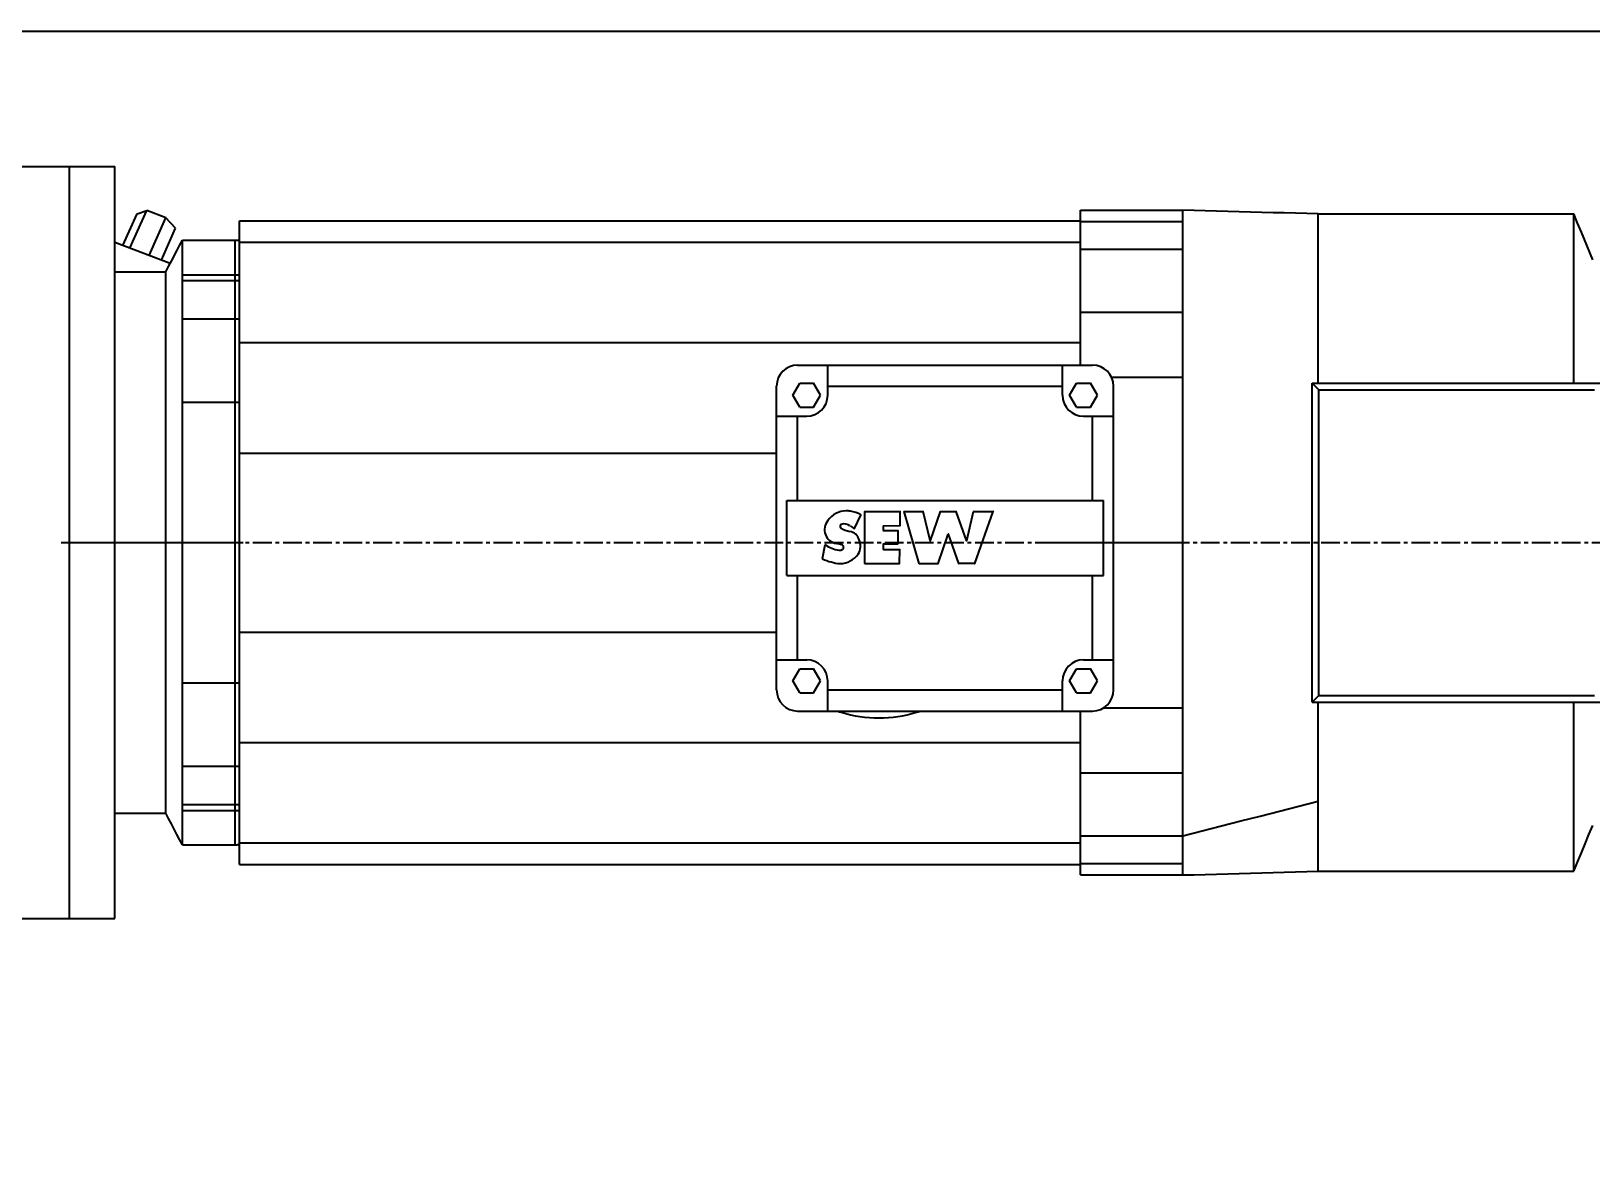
# Model space of a CAD drawing. Header units: inches. Extents: x -375 to 8535, y -477 to 12465.
# Drawn here: x 2068 to 2587, y 11181 to 11561 of the extents above; entities that cross this region are included whole.
import ezdxf

# ---------------------------------------------------------------- set-up
doc = ezdxf.new("R2010")
doc.units = ezdxf.units.IN
doc.header["$LTSCALE"] = 5
doc.linetypes.add('CENTER', pattern=[2, 1.25, -0.25, 0.25, -0.25])
doc.layers.add('1轮廓实线层', color=7, linetype='Continuous')
doc.styles.add('PC_TEXTSTYLE', font='isocp.shx', dxfattribs={"width": 0.8, "bigfont": 'hzfs.shx'})
doc.dimstyles.new('TH_GBDIM', dxfattribs={"dimscale": 15, "dimtxt": 3, "dimasz": 2.5, "dimexe": 1.25, "dimexo": 0, "dimgap": 0.8, "dimtad": 1, "dimdec": 0, "dimzin": 0, "dimdsep": 46, "dimtxsty": 'PC_TEXTSTYLE', "dimcen": 2.5, "dimclrd": 256, "dimclre": 256, "dimclrt": 3, "dimadec": 0, "dimazin": 0, "dimtfac": 0.714286, "dimtdec": 0, "dimtmove": 0, "dimatfit": 3, "dimfxl": 0, "dimtzin": 0, "dimlwd": -1, "dimlwe": -1, "dimarcsym": 0})

# ---------------------------------------------------------------- blocks, each defined once
blk = doc.blocks.new('*D1728')
at = {"layer": '1轮廓实线层', "color": 3}
for p, q in [((1824.2, 11560.72), (2945.1, 11560.72)), ((2926.35, 11523.22), (2926.35, 6264.8)), ((2687.2, 6227.3), (2945.1, 6227.3))]:
    blk.add_line(p, q, dxfattribs=at)
for points in [[(2932.6, 11523.22), (2920.1, 11523.22), (2926.35, 11560.72)], [(2920.1, 6264.8), (2932.6, 6264.8), (2926.35, 6227.3)]]:
    blk.add_solid(points, dxfattribs=at)
at = {"layer": 'Defpoints', "color": 0}
for p in [(1824.2, 11560.72), (2687.2, 6227.3), (2926.35, 6227.3)]:
    blk.add_point(p, dxfattribs=at)
at = {"layer": '1轮廓实线层', "color": 3, "insert": (2896.35, 8762.47), "char_height": 45, "attachment_point": 5, "rotation": 90, "style": 'PC_TEXTSTYLE'}
blk.add_mtext('～5335', dxfattribs=at)
blk = doc.blocks.new('7.5KW-11KW')
for p, q in [((-12622.14, 6141.08), (-12584.14, 6141.08)), ((-12599.14, 5891.08), (-12599.14, 6141.08)), ((-12584.14, 5891.08), (-12584.14, 6141.08)), ((-12581.4, 6114.79), (-12576.71, 6125.4)), ((-12579.07, 6113.91), (-12573.5, 6126.48)), ((-12576.71, 6125.4), (-12573.5, 6126.48)), ((-12567.09, 6124.06), (-12573.5, 6126.48)), ((-12572.66, 6111.49), (-12567.09, 6124.06)), ((-12563.88, 6120.55), (-12567.09, 6124.06)), ((-12542.64, 6123.08), (-12263.14, 6123.08)), ((-12542.64, 5909.08), (-12542.64, 6123.08)), ((-12263.14, 6126.58), (-12229.14, 6126.58)), ((-12263.14, 6122.78), (-12263.14, 6126.58)), ((-12263.14, 6115.91), (-12263.14, 6123.08)), ((-12263.14, 6122.78), (-12229.14, 6122.78)), ((-12263.14, 6113.6), (-12263.14, 6122.78)), ((-12225.39, 6126.47), (-12229.14, 6126.58)), ((-12229.14, 5905.58), (-12229.14, 6126.58)), ((-12221.64, 6126.37), (-12225.39, 6126.47)), ((-12217.89, 6126.26), (-12221.64, 6126.37)), ((-12214.14, 6126.16), (-12217.89, 6126.26)), ((-12210.39, 6126.06), (-12214.14, 6126.16)), ((-12206.64, 6125.95), (-12210.39, 6126.06)), ((-12202.89, 6125.85), (-12206.64, 6125.95)), ((-12199.14, 6125.74), (-12202.89, 6125.85)), ((-12195.39, 6125.64), (-12199.14, 6125.74)), ((-12191.64, 6125.54), (-12195.39, 6125.64)), ((-12187.89, 6125.43), (-12191.64, 6125.54)), ((-12184.14, 6125.33), (-12187.89, 6125.43)), ((-12184.14, 6125.33), (-12099.14, 6125.33)), ((-12184.14, 6125.18), (-12184.14, 6125.26)), ((-12184.14, 6125.06), (-12184.14, 6125.18)), ((-12184.14, 6124.92), (-12184.14, 6125.06)), ((-12184.14, 6124.73), (-12184.14, 6124.92)), ((-12184.14, 6124.52), (-12184.14, 6124.73)), ((-12184.14, 6124.27), (-12184.14, 6124.52)), ((-12184.14, 6123.99), (-12184.14, 6124.27)), ((-12184.14, 6123.68), (-12184.14, 6123.99)), ((-12184.14, 6123.33), (-12184.14, 6123.68)), ((-12184.14, 6122.95), (-12184.14, 6123.33)), ((-12184.14, 6122.54), (-12184.14, 6122.95)), ((-12184.14, 6122.09), (-12184.14, 6122.54)), ((-12184.14, 6121.62), (-12184.14, 6122.09)), ((-12097.89, 6122.28), (-12099.14, 6125.33)), ((-12099.14, 6069.08), (-12099.14, 6125.33)), ((-12096.64, 6119.23), (-12097.89, 6122.28)), ((-12568.58, 6109.95), (-12563.88, 6120.55)), ((-12184.14, 6121.11), (-12184.14, 6121.62)), ((-12184.14, 6120.57), (-12184.14, 6121.11)), ((-12184.14, 6119.99), (-12184.14, 6120.57)), ((-12184.14, 6119.39), (-12184.14, 6119.99)), ((-12184.14, 6118.75), (-12184.14, 6119.39)), ((-12184.14, 6118.09), (-12184.14, 6118.75)), ((-12184.14, 6117.39), (-12184.14, 6118.09)), ((-12184.14, 6116.66), (-12184.14, 6117.39)), ((-12092.89, 6110.09), (-12096.64, 6119.23)), ((-12565.68, 6108.85), (-12584.14, 6115.83)), ((-12565.31, 6109.58), (-12563.47, 6113.08)), ((-12563.47, 6113.08), (-12562.56, 6114.83)), ((-12562.56, 6114.83), (-12561.64, 6116.58)), ((-12561.64, 6116.58), (-12542.64, 6116.58)), ((-12561.64, 5915.58), (-12561.64, 6116.58)), ((-12544.14, 5915.58), (-12544.14, 6116.58)), ((-12542.64, 6115.91), (-12263.14, 6115.91)), ((-12263.14, 6082.54), (-12263.14, 6115.91)), ((-12263.14, 6113.6), (-12229.14, 6113.6)), ((-12263.14, 6092.66), (-12263.14, 6113.6)), ((-12184.14, 6115.9), (-12184.14, 6116.66)), ((-12184.14, 6115.11), (-12184.14, 6115.9)), ((-12184.14, 6114.28), (-12184.14, 6115.11)), ((-12184.14, 6113.43), (-12184.14, 6114.28)), ((-12184.14, 6112.55), (-12184.14, 6113.43)), ((-12184.14, 6111.64), (-12184.14, 6112.55)), ((-12567.14, 6106.08), (-12566.22, 6107.83)), ((-12566.22, 6107.83), (-12565.31, 6109.58)), ((-12184.14, 6110.7), (-12184.14, 6111.64)), ((-12184.14, 6109.74), (-12184.14, 6110.7)), ((-12184.14, 6108.74), (-12184.14, 6109.74)), ((-12184.14, 6107.72), (-12184.14, 6108.74)), ((-12184.14, 6106.67), (-12184.14, 6107.72)), ((-12184.14, 6105.59), (-12184.14, 6106.67)), ((-12584.14, 6106.08), (-12567.14, 6106.08)), ((-12567.14, 5926.08), (-12567.14, 6106.08)), ((-12561.64, 6105.09), (-12542.64, 6105.09)), ((-12561.64, 6103.15), (-12542.64, 6103.15)), ((-12184.14, 6104.48), (-12184.14, 6105.59)), ((-12184.14, 6103.35), (-12184.14, 6104.48)), ((-12184.14, 6102.19), (-12184.14, 6103.35)), ((-12184.14, 6101), (-12184.14, 6102.19)), ((-12184.14, 6099.79), (-12184.14, 6101)), ((-12184.14, 6098.55), (-12184.14, 6099.79)), ((-12184.14, 6097.29), (-12184.14, 6098.55)), ((-12184.14, 6096), (-12184.14, 6097.29)), ((-12263.14, 6092.66), (-12229.14, 6092.66)), ((-12263.14, 6075.08), (-12263.14, 6092.66)), ((-12184.14, 6094.69), (-12184.14, 6096)), ((-12184.14, 6093.35), (-12184.14, 6094.69)), ((-12184.14, 6091.99), (-12184.14, 6093.35)), ((-12184.14, 6090.61), (-12184.14, 6091.99)), ((-12561.64, 6090.43), (-12542.64, 6090.43)), ((-12184.14, 6089.21), (-12184.14, 6090.61)), ((-12184.14, 6087.78), (-12184.14, 6089.21)), ((-12184.14, 6086.33), (-12184.14, 6087.78)), ((-12184.14, 6084.86), (-12184.14, 6086.33)), ((-12542.64, 6082.54), (-12263.14, 6082.54)), ((-12263.14, 6075.08), (-12263.14, 6082.54)), ((-12184.14, 6083.37), (-12184.14, 6084.86)), ((-12184.14, 6081.85), (-12184.14, 6083.37)), ((-12184.14, 6080.32), (-12184.14, 6081.85)), ((-12184.14, 6078.77), (-12184.14, 6080.32)), ((-12184.14, 6077.2), (-12184.14, 6078.77)), ((-12184.14, 6075.61), (-12184.14, 6077.2)), ((-12184.14, 6074), (-12184.14, 6075.61)), ((-12357.14, 6075.08), (-12259.14, 6075.08)), ((-12347.14, 6065.08), (-12347.14, 6075.08)), ((-12269.14, 6065.08), (-12269.14, 6075.08)), ((-12252.8, 6071.05), (-12229.14, 6071.05)), ((-12184.14, 6072.38), (-12184.14, 6074)), ((-12184.14, 6070.74), (-12184.14, 6072.38)), ((-12184.14, 6069.08), (-12184.14, 6070.74)), ((-12364.14, 5967.08), (-12364.14, 6068.08)), ((-12358.76, 6065.08), (-12356.45, 6069.08)), ((-12356.45, 6061.08), (-12358.76, 6065.08)), ((-12356.45, 6069.08), (-12351.83, 6069.08)), ((-12349.52, 6065.08), (-12351.83, 6069.08)), ((-12351.83, 6061.08), (-12349.52, 6065.08)), ((-12347.14, 6068.08), (-12269.14, 6068.08)), ((-12266.76, 6065.08), (-12264.45, 6069.08)), ((-12264.45, 6061.08), (-12266.76, 6065.08)), ((-12264.45, 6069.08), (-12259.83, 6069.08)), ((-12257.52, 6065.08), (-12259.83, 6069.08)), ((-12259.83, 6061.08), (-12257.52, 6065.08)), ((-12252.14, 5967.08), (-12252.14, 6068.08)), ((-12183.94, 6066.88), (-12186.14, 6069.08)), ((-12186.14, 6069.08), (-12090.14, 6069.08)), ((-12186.14, 5963.08), (-12186.14, 6069.08)), ((-12183.94, 6066.88), (-12092.34, 6066.88)), ((-12183.94, 5965.28), (-12183.94, 6066.88)), ((-12561.64, 6062.73), (-12542.64, 6062.73)), ((-12356.45, 6061.08), (-12351.83, 6061.08)), ((-12264.45, 6061.08), (-12259.83, 6061.08)), ((-12364.14, 6058.08), (-12354.14, 6058.08)), ((-12357.14, 6030.08), (-12357.14, 6058.08)), ((-12262.14, 6058.08), (-12259.14, 6058.08)), ((-12259.14, 6058.08), (-12252.14, 6058.08)), ((-12259.14, 6030.08), (-12259.14, 6058.08)), ((-12542.64, 6045.85), (-12364.14, 6045.85)), ((-12360.74, 6030.08), (-12255.53, 6030.08)), ((-12360.74, 6005.08), (-12360.74, 6030.08)), ((-12255.53, 6005.08), (-12255.53, 6030.08)), ((-12338.2, 6020.79), (-12336.1, 6025.24)), ((-12334.84, 6009.13), (-12334.84, 6026.41)), ((-12334.79, 6026.46), (-12323.07, 6026.46)), ((-12323.08, 6021.84), (-12323.02, 6026.41)), ((-12316.8, 6009.15), (-12321.76, 6026.4)), ((-12321.71, 6026.46), (-12315.47, 6026.46)), ((-12313.11, 6016.74), (-12315.42, 6026.43)), ((-12313.01, 6016.74), (-12309.66, 6026.43)), ((-12309.61, 6026.46), (-12304.46, 6026.46)), ((-12301.06, 6016.74), (-12304.41, 6026.43)), ((-12300.96, 6016.74), (-12298.64, 6026.43)), ((-12298.6, 6026.46), (-12292.15, 6026.46)), ((-12298.27, 6009.11), (-12292.11, 6026.4)), ((-12328.62, 6020.06), (-12328.62, 6021.58)), ((-12328.57, 6021.63), (-12323.13, 6021.79)), ((-12323.82, 6020.01), (-12328.57, 6020.01)), ((-12323.77, 6015.76), (-12323.77, 6019.96)), ((-12310.44, 6009.14), (-12307.08, 6018.86)), ((-12303.62, 6009.14), (-12306.99, 6018.86)), ((-12599.14, 6016.08), (-12584.14, 6016.08)), ((-12584.14, 6016.08), (-12567.14, 6016.08)), ((-12567.14, 6016.08), (-12561.64, 6016.08)), ((-12544.14, 6016.08), (-12542.64, 6016.08)), ((-12348.89, 6010.75), (-12348.01, 6015.34)), ((-12328.62, 6013.83), (-12328.62, 6015.65)), ((-12328.57, 6015.7), (-12323.82, 6015.71)), ((-12328.57, 6013.78), (-12323.23, 6013.78)), ((-12323.24, 6009.16), (-12323.18, 6013.73)), ((-12252.14, 6016.08), (-12229.14, 6016.08)), ((-12334.79, 6009.08), (-12323.29, 6009.11)), ((-12316.75, 6009.11), (-12310.49, 6009.11)), ((-12298.32, 6009.08), (-12303.58, 6009.11)), ((-12360.74, 6005.08), (-12255.53, 6005.08)), ((-12357.14, 5977.08), (-12357.14, 6005.08)), ((-12259.14, 5977.08), (-12259.14, 6005.08)), ((-12542.64, 5986.3), (-12364.14, 5986.3)), ((-12364.14, 5977.08), (-12357.14, 5977.08)), ((-12357.14, 5977.08), (-12354.14, 5977.08)), ((-12262.14, 5977.08), (-12252.14, 5977.08)), ((-12358.76, 5970.08), (-12356.45, 5974.08)), ((-12356.45, 5974.08), (-12351.83, 5974.08)), ((-12349.52, 5970.08), (-12351.83, 5974.08)), ((-12266.76, 5970.08), (-12264.45, 5974.08)), ((-12264.45, 5974.08), (-12259.83, 5974.08)), ((-12257.52, 5970.08), (-12259.83, 5974.08)), ((-12561.64, 5969.42), (-12542.64, 5969.42)), ((-12356.45, 5966.08), (-12358.76, 5970.08)), ((-12351.83, 5966.08), (-12349.52, 5970.08)), ((-12347.14, 5967.08), (-12347.14, 5970.08)), ((-12347.14, 5967.08), (-12269.14, 5967.08)), ((-12347.14, 5960.08), (-12347.14, 5967.08)), ((-12269.14, 5967.08), (-12269.14, 5970.08)), ((-12269.14, 5960.08), (-12269.14, 5967.08)), ((-12264.45, 5966.08), (-12266.76, 5970.08)), ((-12259.83, 5966.08), (-12257.52, 5970.08)), ((-12356.45, 5966.08), (-12351.83, 5966.08)), ((-12264.45, 5966.08), (-12259.83, 5966.08)), ((-12186.14, 5963.08), (-12183.94, 5965.28)), ((-12186.14, 5963.08), (-12090.14, 5963.08)), ((-12184.14, 5906.83), (-12184.14, 5963.08)), ((-12183.94, 5965.28), (-12092.34, 5965.28)), ((-12099.14, 5906.83), (-12099.14, 5963.08)), ((-12357.14, 5960.08), (-12259.14, 5960.08)), ((-12342.64, 5959.68), (-12342.64, 5959.69)), ((-12317.64, 5959.68), (-12317.64, 5959.69)), ((-12263.14, 5905.58), (-12263.14, 5960.08)), ((-12255.5, 5961.1), (-12229.14, 5961.1)), ((-12542.64, 5949.61), (-12263.14, 5949.61)), ((-12561.64, 5941.73), (-12542.64, 5941.73)), ((-12263.14, 5939.49), (-12229.14, 5939.49)), ((-12584.14, 5926.08), (-12567.14, 5926.08)), ((-12566.22, 5924.33), (-12567.14, 5926.08)), ((-12561.64, 5929), (-12542.64, 5929)), ((-12561.64, 5927.06), (-12542.64, 5927.06)), ((-12209.85, 5923.53), (-12203.42, 5925.18)), ((-12203.42, 5925.18), (-12197, 5926.84)), ((-12197, 5926.84), (-12190.57, 5928.5)), ((-12190.57, 5928.5), (-12184.14, 5930.15)), ((-12565.31, 5922.58), (-12566.22, 5924.33)), ((-12563.47, 5919.08), (-12565.31, 5922.58)), ((-12229.14, 5918.55), (-12222.71, 5920.21)), ((-12222.71, 5920.21), (-12216.28, 5921.87)), ((-12216.28, 5921.87), (-12209.85, 5923.53)), ((-12094.14, 5919.02), (-12092.89, 5922.07)), ((-12562.56, 5917.33), (-12563.47, 5919.08)), ((-12561.64, 5915.58), (-12562.56, 5917.33)), ((-12561.64, 5915.58), (-12543.39, 5915.58)), ((-12543.14, 5915.58), (-12543.39, 5915.58)), ((-12543.14, 5915.58), (-12542.89, 5915.58)), ((-12542.89, 5915.58), (-12542.64, 5915.58)), ((-12542.64, 5916.24), (-12263.14, 5916.24)), ((-12263.14, 5918.55), (-12229.14, 5918.55)), ((-12096.64, 5912.92), (-12095.39, 5915.97)), ((-12095.39, 5915.97), (-12094.14, 5919.02)), ((-12099.14, 5906.83), (-12097.89, 5909.87)), ((-12097.89, 5909.87), (-12096.64, 5912.92)), ((-12542.64, 5909.08), (-12263.14, 5909.08)), ((-12263.14, 5909.37), (-12229.14, 5909.37)), ((-12263.14, 5905.58), (-12229.14, 5905.58)), ((-12229.14, 5905.58), (-12225.39, 5905.68)), ((-12225.39, 5905.68), (-12221.64, 5905.78)), ((-12221.64, 5905.78), (-12217.89, 5905.89)), ((-12217.89, 5905.89), (-12214.14, 5905.99)), ((-12214.14, 5905.99), (-12210.39, 5906.1)), ((-12210.39, 5906.1), (-12206.64, 5906.2)), ((-12206.64, 5906.2), (-12202.89, 5906.3)), ((-12202.89, 5906.3), (-12199.14, 5906.41)), ((-12199.14, 5906.41), (-12195.39, 5906.51)), ((-12195.39, 5906.51), (-12191.64, 5906.62)), ((-12191.64, 5906.62), (-12187.89, 5906.72)), ((-12187.89, 5906.72), (-12184.14, 5906.83)), ((-12184.14, 5906.83), (-12099.14, 5906.83)), ((-12622.14, 5891.08), (-12584.14, 5891.08))]:
    blk.add_line(p, q)
at = {"color": 1, "linetype": 'CENTER'}
for p, q in [((-12601.89, 6016.08), (-12541.39, 6016.08)), ((-12558.19, 6016.08), (-12249.09, 6016.08)), ((-12273.14, 6016.08), (-12058.14, 6016.08))]:
    blk.add_line(p, q, dxfattribs=at)
for centre, radius, start, end in [((-12357.14, 6068.08), 7, 90, 180), ((-12259.14, 6068.08), 7, 0, 90), ((-12354.14, 6065.08), 7, 270, 0), ((-12262.14, 6065.08), 7, 180, 270), ((-12340.94, 6019.06), 7.55, 90.9466, 144.9236), ((-12341.37, 6014.27), 12.35, 81.7661, 88.6012), ((-12341.37, 6015.64), 11, 61.5022, 80.7226), ((-12336.15, 6025.26), 0.05, 334.8061, 61.5273), ((-12334.79, 6026.41), 0.05, 89.9878, 180.004), ((-12323.07, 6026.41), 0.05, 359.2702, 90.003), ((-12321.71, 6026.41), 0.05, 89.9775, 196.0215), ((-12315.47, 6026.41), 0.05, 13.4421, 90.014), ((-12309.61, 6026.41), 0.05, 90.0253, 160.9217), ((-12304.46, 6026.41), 0.05, 19.0911, 90.0141), ((-12298.6, 6026.41), 0.05, 90.0259, 166.5509), ((-12292.15, 6026.41), 0.05, 340.3903, 89.9974), ((-12343.51, 6020.39), 4.7, 140.1535, 260.0992), ((-12342.42, 6021.5), 0.653, 109.5188, 228.7422), ((-12338.04, 6028.44), 8.86, 237.1465, 258.5078), ((-12341.64, 6019.2), 3.07, 51.9311, 108.8407), ((-12340.46, 6015.93), 3.89, 15.8033, 80.2926), ((-12333.23, 6031.16), 11.55, 235.675, 244.1806), ((-12338.24, 6020.81), 0.05, 244.2058, 334.8081), ((-12328.57, 6021.58), 0.05, 91.7626, 179.9996), ((-12328.57, 6020.06), 0.05, 179.9961, 269.986), ((-12323.82, 6019.96), 0.05, 359.9988, 89.9707), ((-12323.13, 6021.84), 0.05, 271.7713, 359.2679), ((-12307.03, 6018.85), 0.05, 19.0801, 160.9106), ((-12347.96, 6015.33), 0.05, 53.5274, 169.1032), ((-12342.15, 6023.18), 9.71, 233.5193, 262.5336), ((-12345.1, 6008.52), 7.28, 68.525, 83.8323), ((-12343.17, 6015.03), 1.5, 260.828, 306.7999), ((-12342.65, 6014.53), 0.797, 297.9113, 74.8086), ((-12341.4, 6014.92), 5.12, 328.342, 23.9384), ((-12328.57, 6015.65), 0.05, 90.014, 180.0023), ((-12328.57, 6013.83), 0.05, 179.9998, 269.986), ((-12323.82, 6015.76), 0.05, 270.0293, 0.0034), ((-12323.23, 6013.73), 0.05, 359.2674, 90.0008), ((-12313.06, 6016.75), 0.05, 193.4361, 340.9142), ((-12301.01, 6016.75), 0.05, 199.0958, 346.5548), ((-12348.84, 6010.74), 0.05, 169.0967, 244.3975), ((-12341.42, 6026.21), 17.21, 244.3824, 264.6653), ((-12343.4, 6017.03), 7.97, 272.7239, 322.9234), ((-12334.79, 6009.13), 0.05, 180.0038, 270.1521), ((-12323.29, 6009.16), 0.05, 270.1429, 359.2672), ((-12316.75, 6009.16), 0.05, 196.0296, 269.9853), ((-12310.49, 6009.16), 0.05, 269.9772, 340.9305), ((-12303.58, 6009.16), 0.05, 199.0726, 269.6146), ((-12298.32, 6009.13), 0.05, 269.6236, 340.38), ((-12354.14, 5970.08), 7, 0, 90), ((-12262.14, 5970.08), 7, 90, 180), ((-12357.14, 5967.08), 7, 180, 270), ((-12259.14, 5967.08), 7, 270, 0), ((-12330.14, 5999.72), 41.95, 250.9384, 252.6626), ((-12330.14, 5999.72), 41.93, 252.6575, 287.3425), ((-12330.14, 5999.72), 41.95, 287.3374, 289.0616)]:
    blk.add_arc(centre, radius, start, end)

msp = doc.modelspace()

# ---------------------------------------------------------------- block references
at = {"layer": '1轮廓实线层', "ltscale": 0.5}
msp.add_blockref('7.5KW-11KW', (14680.34, 5374.64), dxfattribs=at)

# ---------------------------------------------------------------- dimensions: what is measured, and where the dimension line sits
at = {"layer": '1轮廓实线层'}
dim = msp.add_linear_dim(base=(2926.35, 6227.3), p1=(1824.2, 11560.72), p2=(2687.2, 6227.3), angle=90, text='～5335', dimstyle='TH_GBDIM', override={"dimtxt": 3, "dimgap": 0.5, "dimtad": 1, "dimjust": 0, "dimdec": 0, "dimlfac": 1, "dimtxsty": 'PC_TEXTSTYLE', "dimse1": 0, "dimse2": 0, "dimsd1": 0, "dimsd2": 0, "dimclrd": 3, "dimclre": 3}, dxfattribs=at)
dim.commit()
dim.dimension.update_dxf_attribs({"geometry": '*D1728', "text_midpoint": (2926.35, 8762.47), "dimtype": 160})

doc.saveas('drawing.dxf')
